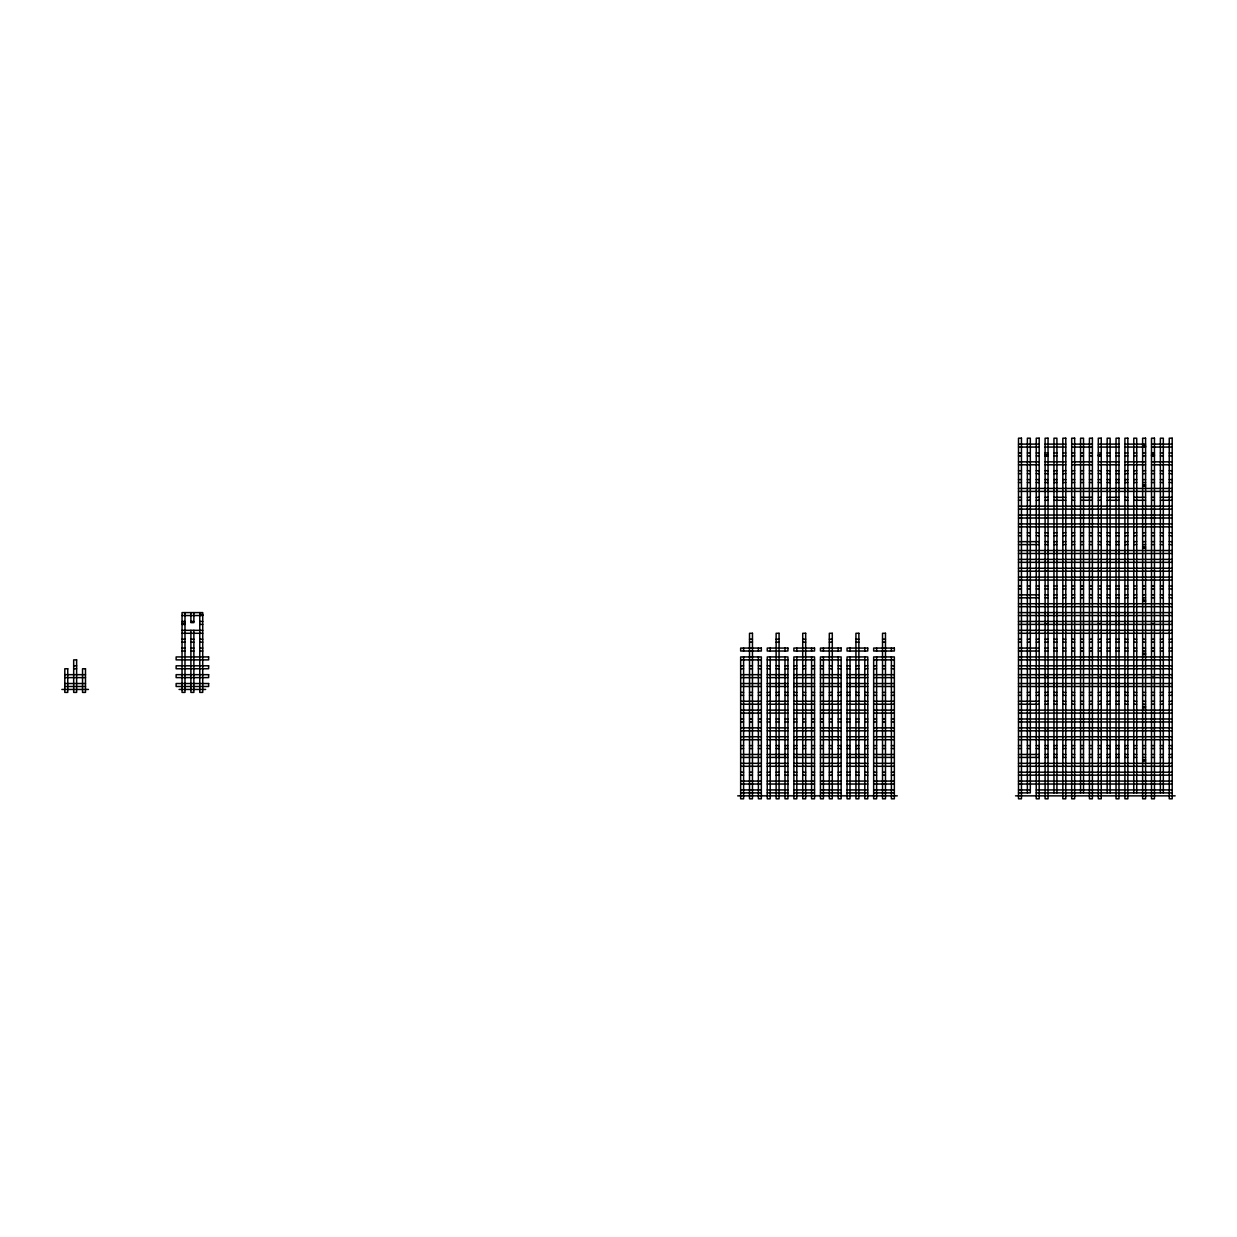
<?xml version="1.0" encoding="UTF-8"?>
<svg xmlns="http://www.w3.org/2000/svg" width="1237" height="1237" viewBox="0 0 1237 1237"><rect width="100%" height="100%" fill="white"/><g stroke="black" fill="none" stroke-linecap="round" stroke-linejoin="round"><path stroke-width="1.5" d="M1018.499 444.114L1039.188 444.114M1045.095 444.114L1065.784 444.114M1071.69 444.114L1092.395 444.114M1098.301 444.114L1118.99 444.114M1124.897 444.114L1145.586 444.114M1151.508 444.114L1172.197 444.114M1142.632 445.877L1145.586 445.877M1142.632 446.773L1145.586 446.773M1018.499 447.067L1039.188 447.067M1045.095 447.067L1065.784 447.067M1071.69 447.067L1092.395 447.067M1098.301 447.067L1118.99 447.067M1124.897 447.067L1145.586 447.067M1151.508 447.067L1172.197 447.067M1018.499 452.974L1021.453 452.974M1027.359 452.974L1030.313 452.974M1036.235 452.974L1039.188 452.974M1045.095 452.974L1048.048 452.974M1053.955 452.974L1056.924 452.974M1062.83 452.974L1065.784 452.974M1071.69 452.974L1074.659 452.974M1080.566 452.974L1083.519 452.974M1089.426 452.974L1092.395 452.974M1098.301 452.974L1101.255 452.974M1107.161 452.974L1110.13 452.974M1116.037 452.974L1118.99 452.974M1124.897 452.974L1127.85 452.974M1133.772 452.974L1136.726 452.974M1142.632 452.974L1145.586 452.974M1151.508 452.974L1154.461 452.974M1160.368 452.974L1163.321 452.974M1169.243 452.974L1172.197 452.974M1045.095 454.752L1048.048 454.752M1098.301 454.752L1101.255 454.752M1151.508 454.752L1154.461 454.752M1045.095 455.633L1048.048 455.633M1098.301 455.633L1101.255 455.633M1151.508 455.633L1154.461 455.633M1018.499 455.927L1021.453 455.927M1027.359 455.927L1030.313 455.927M1036.235 455.927L1039.188 455.927M1045.095 455.927L1048.048 455.927M1053.955 455.927L1056.924 455.927M1062.83 455.927L1065.784 455.927M1071.69 455.927L1074.659 455.927M1080.566 455.927L1083.519 455.927M1089.426 455.927L1092.395 455.927M1098.301 455.927L1101.255 455.927M1107.161 455.927L1110.13 455.927M1116.037 455.927L1118.99 455.927M1124.897 455.927L1127.85 455.927M1133.772 455.927L1136.726 455.927M1142.632 455.927L1145.586 455.927M1151.508 455.927L1154.461 455.927M1160.368 455.927L1163.321 455.927M1169.243 455.927L1172.197 455.927M1018.499 461.849L1039.188 461.849M1045.095 461.849L1065.784 461.849M1071.69 461.849L1092.395 461.849M1098.301 461.849L1118.99 461.849M1124.897 461.849L1145.586 461.849M1151.508 461.849L1172.197 461.849M1018.499 464.803L1039.188 464.803M1045.095 464.803L1065.784 464.803M1071.69 464.803L1092.395 464.803M1098.301 464.803L1118.99 464.803M1124.897 464.803L1145.586 464.803M1151.508 464.803L1172.197 464.803M1018.499 470.709L1021.453 470.709M1027.359 470.709L1030.313 470.709M1036.235 470.709L1039.188 470.709M1045.095 470.709L1048.048 470.709M1053.955 470.709L1056.924 470.709M1062.83 470.709L1065.784 470.709M1071.69 470.709L1074.659 470.709M1080.566 470.709L1083.519 470.709M1089.426 470.709L1092.395 470.709M1098.301 470.709L1101.255 470.709M1107.161 470.709L1110.13 470.709M1116.037 470.709L1118.99 470.709M1124.897 470.709L1127.85 470.709M1133.772 470.709L1136.726 470.709M1142.632 470.709L1145.586 470.709M1151.508 470.709L1154.461 470.709M1160.368 470.709L1163.321 470.709M1169.243 470.709L1172.197 470.709M1018.499 473.663L1021.453 473.663M1027.359 473.663L1030.313 473.663M1036.235 473.663L1039.188 473.663M1045.095 473.663L1048.048 473.663M1053.955 473.663L1056.924 473.663M1062.83 473.663L1065.784 473.663M1071.69 473.663L1074.659 473.663M1080.566 473.663L1083.519 473.663M1089.426 473.663L1092.395 473.663M1098.301 473.663L1101.255 473.663M1107.161 473.663L1110.13 473.663M1116.037 473.663L1118.99 473.663M1124.897 473.663L1127.85 473.663M1133.772 473.663L1136.726 473.663M1142.632 473.663L1145.586 473.663M1151.508 473.663L1154.461 473.663M1160.368 473.663L1163.321 473.663M1169.243 473.663L1172.197 473.663M1018.499 479.585L1021.453 479.585M1027.359 479.585L1030.313 479.585M1036.235 479.585L1039.188 479.585M1045.095 479.585L1048.048 479.585M1053.955 479.585L1056.924 479.585M1062.83 479.585L1065.784 479.585M1071.69 479.585L1074.659 479.585M1080.566 479.585L1083.519 479.585M1089.426 479.585L1092.395 479.585M1098.301 479.585L1101.255 479.585M1107.161 479.585L1110.13 479.585M1116.037 479.585L1118.99 479.585M1124.897 479.585L1127.85 479.585M1133.772 479.585L1136.726 479.585M1142.632 479.585L1145.586 479.585M1151.508 479.585L1154.461 479.585M1160.368 479.585L1163.321 479.585M1169.243 479.585L1172.197 479.585M1018.499 482.538L1021.453 482.538M1027.359 482.538L1030.313 482.538M1036.235 482.538L1039.188 482.538M1045.095 482.538L1048.048 482.538M1053.955 482.538L1056.924 482.538M1062.83 482.538L1065.784 482.538M1071.69 482.538L1074.659 482.538M1080.566 482.538L1083.519 482.538M1089.426 482.538L1092.395 482.538M1098.301 482.538L1101.255 482.538M1107.161 482.538L1110.13 482.538M1116.037 482.538L1118.99 482.538M1124.897 482.538L1127.85 482.538M1133.772 482.538L1136.726 482.538M1142.632 482.538L1145.586 482.538M1151.508 482.538L1154.461 482.538M1160.368 482.538L1163.321 482.538M1169.243 482.538L1172.197 482.538M1142.632 484.904L1145.586 484.904M1142.632 486.079L1145.586 486.079M1018.499 488.445L1172.197 488.445M1018.499 491.398L1172.197 491.398M1018.499 497.305L1021.453 497.305M1027.359 497.305L1030.313 497.305M1036.235 497.305L1039.188 497.305M1045.095 497.305L1048.048 497.305M1053.955 497.305L1065.784 497.305M1071.69 497.305L1074.659 497.305M1080.566 497.305L1092.395 497.305M1098.301 497.305L1101.255 497.305M1107.161 497.305L1118.99 497.305M1124.897 497.305L1127.85 497.305M1133.772 497.305L1145.586 497.305M1151.508 497.305L1154.461 497.305M1160.368 497.305L1172.197 497.305M1018.499 500.274L1021.453 500.274M1027.359 500.274L1030.313 500.274M1036.235 500.274L1039.188 500.274M1045.095 500.274L1048.048 500.274M1053.955 500.274L1065.784 500.274M1071.69 500.274L1074.659 500.274M1080.566 500.274L1092.395 500.274M1098.301 500.274L1101.255 500.274M1107.161 500.274L1118.99 500.274M1124.897 500.274L1127.85 500.274M1133.772 500.274L1145.586 500.274M1151.508 500.274L1154.461 500.274M1160.368 500.274L1172.197 500.274M1018.499 506.18L1172.197 506.18M1018.499 509.134L1172.197 509.134M1018.499 515.04L1172.197 515.04M1045.095 517.7L1048.048 517.7M1098.301 517.7L1101.255 517.7M1151.508 517.7L1154.461 517.7M1018.499 518.009L1172.197 518.009M1018.499 523.916L1172.197 523.916M1018.499 526.869L1172.197 526.869M1018.499 532.776L1021.453 532.776M1027.359 532.776L1030.313 532.776M1036.235 532.776L1039.188 532.776M1045.095 532.776L1048.048 532.776M1053.955 532.776L1056.924 532.776M1062.83 532.776L1065.784 532.776M1071.69 532.776L1074.659 532.776M1080.566 532.776L1083.519 532.776M1089.426 532.776L1092.395 532.776M1098.301 532.776L1101.255 532.776M1107.161 532.776L1110.13 532.776M1116.037 532.776L1118.99 532.776M1124.897 532.776L1127.85 532.776M1133.772 532.776L1136.726 532.776M1142.632 532.776L1145.586 532.776M1151.508 532.776L1154.461 532.776M1160.368 532.776L1163.321 532.776M1169.243 532.776L1172.197 532.776M1018.499 535.745L1021.453 535.745M1027.359 535.745L1030.313 535.745M1036.235 535.745L1039.188 535.745M1045.095 535.745L1048.048 535.745M1053.955 535.745L1056.924 535.745M1062.83 535.745L1065.784 535.745M1071.69 535.745L1074.659 535.745M1080.566 535.745L1083.519 535.745M1089.426 535.745L1092.395 535.745M1098.301 535.745L1101.255 535.745M1107.161 535.745L1110.13 535.745M1116.037 535.745L1118.99 535.745M1124.897 535.745L1127.85 535.745M1133.772 535.745L1136.726 535.745M1142.632 535.745L1145.586 535.745M1151.508 535.745L1154.461 535.745M1160.368 535.745L1163.321 535.745M1169.243 535.745L1172.197 535.745M1018.499 541.651L1039.188 541.651M1045.095 541.651L1048.048 541.651M1053.955 541.651L1056.924 541.651M1062.83 541.651L1065.784 541.651M1071.69 541.651L1074.659 541.651M1080.566 541.651L1083.519 541.651M1089.426 541.651L1092.395 541.651M1098.301 541.651L1101.255 541.651M1107.161 541.651L1110.13 541.651M1116.037 541.651L1118.99 541.651M1124.897 541.651L1127.85 541.651M1133.772 541.651L1136.726 541.651M1142.632 541.651L1145.586 541.651M1151.508 541.651L1154.461 541.651M1160.368 541.651L1163.321 541.651M1169.243 541.651L1172.197 541.651M1018.499 544.605L1039.188 544.605M1045.095 544.605L1048.048 544.605M1053.955 544.605L1056.924 544.605M1062.83 544.605L1065.784 544.605M1071.69 544.605L1074.659 544.605M1080.566 544.605L1083.519 544.605M1089.426 544.605L1092.395 544.605M1098.301 544.605L1101.255 544.605M1107.161 544.605L1110.13 544.605M1116.037 544.605L1118.99 544.605M1124.897 544.605L1127.85 544.605M1133.772 544.605L1136.726 544.605M1142.632 544.605L1145.586 544.605M1151.508 544.605L1154.461 544.605M1160.368 544.605L1163.321 544.605M1169.243 544.605L1172.197 544.605M1142.632 546.97L1145.586 546.97M1142.632 548.146L1145.586 548.146M1018.499 550.511L1172.197 550.511M1018.499 553.48L1172.197 553.48M1018.499 559.387L1172.197 559.387M1018.499 562.34L1172.197 562.34M1018.499 568.247L1172.197 568.247M1045.095 570.906L1048.048 570.906M1098.301 570.906L1101.255 570.906M1151.508 570.906L1154.461 570.906M1018.499 571.2L1172.197 571.2M1018.499 577.122L1172.197 577.122M1018.499 580.076L1172.197 580.076M1018.499 585.982L1021.453 585.982M1027.359 585.982L1030.313 585.982M1036.235 585.982L1039.188 585.982M1045.095 585.982L1048.048 585.982M1053.955 585.982L1056.924 585.982M1062.83 585.982L1065.784 585.982M1071.69 585.982L1074.659 585.982M1080.566 585.982L1083.519 585.982M1089.426 585.982L1092.395 585.982M1098.301 585.982L1101.255 585.982M1107.161 585.982L1110.13 585.982M1116.037 585.982L1118.99 585.982M1124.897 585.982L1127.85 585.982M1133.772 585.982L1136.726 585.982M1142.632 585.982L1145.586 585.982M1151.508 585.982L1154.461 585.982M1160.368 585.982L1163.321 585.982M1169.243 585.982L1172.197 585.982M1018.499 588.936L1021.453 588.936M1027.359 588.936L1030.313 588.936M1036.235 588.936L1039.188 588.936M1045.095 588.936L1048.048 588.936M1053.955 588.936L1056.924 588.936M1062.83 588.936L1065.784 588.936M1071.69 588.936L1074.659 588.936M1080.566 588.936L1083.519 588.936M1089.426 588.936L1092.395 588.936M1098.301 588.936L1101.255 588.936M1107.161 588.936L1110.13 588.936M1116.037 588.936L1118.99 588.936M1124.897 588.936L1127.85 588.936M1133.772 588.936L1136.726 588.936M1142.632 588.936L1145.586 588.936M1151.508 588.936L1154.461 588.936M1160.368 588.936L1163.321 588.936M1169.243 588.936L1172.197 588.936M1018.499 594.858L1039.188 594.858M1045.095 594.858L1048.048 594.858M1053.955 594.858L1056.924 594.858M1062.83 594.858L1065.784 594.858M1071.69 594.858L1074.659 594.858M1080.566 594.858L1083.519 594.858M1089.426 594.858L1092.395 594.858M1098.301 594.858L1101.255 594.858M1107.161 594.858L1110.13 594.858M1116.037 594.858L1118.99 594.858M1124.897 594.858L1127.85 594.858M1133.772 594.858L1136.726 594.858M1142.632 594.858L1145.586 594.858M1151.508 594.858L1154.461 594.858M1160.368 594.858L1163.321 594.858M1169.243 594.858L1172.197 594.858M1018.499 597.811L1039.188 597.811M1045.095 597.811L1048.048 597.811M1053.955 597.811L1056.924 597.811M1062.83 597.811L1065.784 597.811M1071.69 597.811L1074.659 597.811M1080.566 597.811L1083.519 597.811M1089.426 597.811L1092.395 597.811M1098.301 597.811L1101.255 597.811M1107.161 597.811L1110.13 597.811M1116.037 597.811L1118.99 597.811M1124.897 597.811L1127.85 597.811M1133.772 597.811L1136.726 597.811M1142.632 597.811L1145.586 597.811M1151.508 597.811L1154.461 597.811M1160.368 597.811L1163.321 597.811M1169.243 597.811L1172.197 597.811M1142.632 600.177L1145.586 600.177M1142.632 601.352L1145.586 601.352M1018.499 603.718L1172.197 603.718M1018.499 606.671L1172.197 606.671M1018.499 612.593L1172.197 612.593M199.775 614.356L202.729 614.356M199.775 615.253L202.729 615.253M182.04 615.547L202.729 615.547M1018.499 615.547L1172.197 615.547M182.04 621.453L184.993 621.453M190.9 621.453L193.869 621.453M199.775 621.453L202.729 621.453M1018.499 621.453L1172.197 621.453M190.9 621.747L193.869 621.747M182.04 623.232L184.993 623.232M1045.095 624.113L1048.048 624.113M1098.301 624.113L1101.255 624.113M1151.508 624.113L1154.461 624.113M182.04 624.407L184.993 624.407M199.775 624.407L202.729 624.407M1018.499 624.407L1172.197 624.407M182.04 630.329L202.729 630.329M1018.499 630.329L1172.197 630.329M182.04 633.282L202.729 633.282M1018.499 633.282L1172.197 633.282M182.04 639.189L184.993 639.189M190.9 639.189L193.869 639.189M199.775 639.189L202.729 639.189M749.514 639.189L752.467 639.189M776.125 639.189L779.078 639.189M802.72 639.189L805.674 639.189M829.316 639.189L832.285 639.189M855.927 639.189L858.88 639.189M882.522 639.189L885.476 639.189M1018.499 639.189L1021.453 639.189M1027.359 639.189L1030.313 639.189M1036.235 639.189L1039.188 639.189M1045.095 639.189L1048.048 639.189M1053.955 639.189L1056.924 639.189M1062.83 639.189L1065.784 639.189M1071.69 639.189L1074.659 639.189M1080.566 639.189L1083.519 639.189M1089.426 639.189L1092.395 639.189M1098.301 639.189L1101.255 639.189M1107.161 639.189L1110.13 639.189M1116.037 639.189L1118.99 639.189M1124.897 639.189L1127.85 639.189M1133.772 639.189L1136.726 639.189M1142.632 639.189L1145.586 639.189M1151.508 639.189L1154.461 639.189M1160.368 639.189L1163.321 639.189M1169.243 639.189L1172.197 639.189M182.04 642.142L184.993 642.142M190.9 642.142L193.869 642.142M199.775 642.142L202.729 642.142M749.514 642.142L752.467 642.142M776.125 642.142L779.078 642.142M802.72 642.142L805.674 642.142M829.316 642.142L832.285 642.142M855.927 642.142L858.88 642.142M882.522 642.142L885.476 642.142M1018.499 642.142L1021.453 642.142M1027.359 642.142L1030.313 642.142M1036.235 642.142L1039.188 642.142M1045.095 642.142L1048.048 642.142M1053.955 642.142L1056.924 642.142M1062.83 642.142L1065.784 642.142M1071.69 642.142L1074.659 642.142M1080.566 642.142L1083.519 642.142M1089.426 642.142L1092.395 642.142M1098.301 642.142L1101.255 642.142M1107.161 642.142L1110.13 642.142M1116.037 642.142L1118.99 642.142M1124.897 642.142L1127.85 642.142M1133.772 642.142L1136.726 642.142M1142.632 642.142L1145.586 642.142M1151.508 642.142L1154.461 642.142M1160.368 642.142L1163.321 642.142M1169.243 642.142L1172.197 642.142M182.04 648.064L184.993 648.064M190.9 648.064L193.869 648.064M199.775 648.064L202.729 648.064M1018.499 648.064L1039.188 648.064M1045.095 648.064L1048.048 648.064M1053.955 648.064L1056.924 648.064M1062.83 648.064L1065.784 648.064M1071.69 648.064L1074.659 648.064M1080.566 648.064L1083.519 648.064M1089.426 648.064L1092.395 648.064M1098.301 648.064L1101.255 648.064M1107.161 648.064L1110.13 648.064M1116.037 648.064L1118.99 648.064M1124.897 648.064L1127.85 648.064M1133.772 648.064L1136.726 648.064M1142.632 648.064L1145.586 648.064M1151.508 648.064L1154.461 648.064M1160.368 648.064L1163.321 648.064M1169.243 648.064L1172.197 648.064M182.04 651.018L184.993 651.018M190.9 651.018L193.869 651.018M199.775 651.018L202.729 651.018M1018.499 651.018L1039.188 651.018M1045.095 651.018L1048.048 651.018M1053.955 651.018L1056.924 651.018M1062.83 651.018L1065.784 651.018M1071.69 651.018L1074.659 651.018M1080.566 651.018L1083.519 651.018M1089.426 651.018L1092.395 651.018M1098.301 651.018L1101.255 651.018M1107.161 651.018L1110.13 651.018M1116.037 651.018L1118.99 651.018M1124.897 651.018L1127.85 651.018M1133.772 651.018L1136.726 651.018M1142.632 651.018L1145.586 651.018M1151.508 651.018L1154.461 651.018M1160.368 651.018L1163.321 651.018M1169.243 651.018L1172.197 651.018M1142.632 653.383L1145.586 653.383M1142.632 654.559L1145.586 654.559M1018.499 656.924L1172.197 656.924M740.654 659.878L761.343 659.878M767.249 659.878L787.938 659.878M793.86 659.878L814.549 659.878M820.456 659.878L841.145 659.878M847.051 659.878L867.755 659.878M873.662 659.878L894.351 659.878M1018.499 659.878L1172.197 659.878M73.679 665.8L76.632 665.8M740.654 665.8L743.607 665.8M749.514 665.8L752.467 665.8M758.389 665.8L761.343 665.8M767.249 665.8L770.203 665.8M776.125 665.8L779.078 665.8M784.985 665.8L787.938 665.8M793.86 665.8L796.814 665.8M802.72 665.8L805.674 665.8M811.58 665.8L814.549 665.8M820.456 665.8L823.409 665.8M829.316 665.8L832.285 665.8M838.191 665.8L841.145 665.8M847.051 665.8L850.02 665.8M855.927 665.8L858.88 665.8M864.787 665.8L867.755 665.8M873.662 665.8L876.616 665.8M882.522 665.8L885.476 665.8M891.398 665.8L894.351 665.8M1018.499 665.8L1172.197 665.8M73.679 668.753L76.632 668.753M740.654 668.753L743.607 668.753M749.514 668.753L752.467 668.753M758.389 668.753L761.343 668.753M767.249 668.753L770.203 668.753M776.125 668.753L779.078 668.753M784.985 668.753L787.938 668.753M793.86 668.753L796.814 668.753M802.72 668.753L805.674 668.753M811.58 668.753L814.549 668.753M820.456 668.753L823.409 668.753M829.316 668.753L832.285 668.753M838.191 668.753L841.145 668.753M847.051 668.753L850.02 668.753M855.927 668.753L858.88 668.753M864.787 668.753L867.755 668.753M873.662 668.753L876.616 668.753M882.522 668.753L885.476 668.753M891.398 668.753L894.351 668.753M1018.499 668.753L1172.197 668.753M64.803 674.66L85.492 674.66M740.654 674.66L761.343 674.66M767.249 674.66L787.938 674.66M793.86 674.66L814.549 674.66M820.456 674.66L841.145 674.66M847.051 674.66L867.755 674.66M873.662 674.66L894.351 674.66M1018.499 674.66L1172.197 674.66M1045.095 677.319L1048.048 677.319M1098.301 677.319L1101.255 677.319M1151.508 677.319L1154.461 677.319M64.803 677.613L85.492 677.613M740.654 677.613L761.343 677.613M767.249 677.613L787.938 677.613M793.86 677.613L814.549 677.613M820.456 677.613L841.145 677.613M847.051 677.613L867.755 677.613M873.662 677.613L894.351 677.613M1018.499 677.613L1172.197 677.613M64.803 683.52L85.492 683.52M740.654 683.52L761.343 683.52M767.249 683.52L787.938 683.52M793.86 683.52L814.549 683.52M820.456 683.52L841.145 683.52M847.051 683.52L867.755 683.52M873.662 683.52L894.351 683.52M1018.499 683.52L1172.197 683.52M64.803 686.489L85.492 686.489M740.654 686.489L761.343 686.489M767.249 686.489L787.938 686.489M793.86 686.489L814.549 686.489M820.456 686.489L841.145 686.489M847.051 686.489L867.755 686.489M873.662 686.489L894.351 686.489M1018.499 686.489L1172.197 686.489M61.85 689.442L88.445 689.442M179.056 689.442L205.667 689.442M740.654 692.395L743.607 692.395M749.514 692.395L752.467 692.395M758.389 692.395L761.343 692.395M767.249 692.395L770.203 692.395M776.125 692.395L779.078 692.395M784.985 692.395L787.938 692.395M793.86 692.395L796.814 692.395M802.72 692.395L805.674 692.395M811.58 692.395L814.549 692.395M820.456 692.395L823.409 692.395M829.316 692.395L832.285 692.395M838.191 692.395L841.145 692.395M847.051 692.395L850.02 692.395M855.927 692.395L858.88 692.395M864.787 692.395L867.755 692.395M873.662 692.395L876.616 692.395M882.522 692.395L885.476 692.395M891.398 692.395L894.351 692.395M1018.499 692.395L1021.453 692.395M1027.359 692.395L1030.313 692.395M1036.235 692.395L1039.188 692.395M1045.095 692.395L1048.048 692.395M1053.955 692.395L1056.924 692.395M1062.83 692.395L1065.784 692.395M1071.69 692.395L1074.659 692.395M1080.566 692.395L1083.519 692.395M1089.426 692.395L1092.395 692.395M1098.301 692.395L1101.255 692.395M1107.161 692.395L1110.13 692.395M1116.037 692.395L1118.99 692.395M1124.897 692.395L1127.85 692.395M1133.772 692.395L1136.726 692.395M1142.632 692.395L1145.586 692.395M1151.508 692.395L1154.461 692.395M1160.368 692.395L1163.321 692.395M1169.243 692.395L1172.197 692.395M740.654 695.349L743.607 695.349M749.514 695.349L752.467 695.349M758.389 695.349L761.343 695.349M767.249 695.349L770.203 695.349M776.125 695.349L779.078 695.349M784.985 695.349L787.938 695.349M793.86 695.349L796.814 695.349M802.72 695.349L805.674 695.349M811.58 695.349L814.549 695.349M820.456 695.349L823.409 695.349M829.316 695.349L832.285 695.349M838.191 695.349L841.145 695.349M847.051 695.349L850.02 695.349M855.927 695.349L858.88 695.349M864.787 695.349L867.755 695.349M873.662 695.349L876.616 695.349M882.522 695.349L885.476 695.349M891.398 695.349L894.351 695.349M1018.499 695.349L1021.453 695.349M1027.359 695.349L1030.313 695.349M1036.235 695.349L1039.188 695.349M1045.095 695.349L1048.048 695.349M1053.955 695.349L1056.924 695.349M1062.83 695.349L1065.784 695.349M1071.69 695.349L1074.659 695.349M1080.566 695.349L1083.519 695.349M1089.426 695.349L1092.395 695.349M1098.301 695.349L1101.255 695.349M1107.161 695.349L1110.13 695.349M1116.037 695.349L1118.99 695.349M1124.897 695.349L1127.85 695.349M1133.772 695.349L1136.726 695.349M1142.632 695.349L1145.586 695.349M1151.508 695.349L1154.461 695.349M1160.368 695.349L1163.321 695.349M1169.243 695.349L1172.197 695.349M740.654 701.255L761.343 701.255M767.249 701.255L787.938 701.255M793.86 701.255L814.549 701.255M820.456 701.255L841.145 701.255M847.051 701.255L867.755 701.255M873.662 701.255L894.351 701.255M1018.499 701.255L1039.188 701.255M1045.095 701.255L1048.048 701.255M1053.955 701.255L1056.924 701.255M1062.83 701.255L1065.784 701.255M1071.69 701.255L1074.659 701.255M1080.566 701.255L1083.519 701.255M1089.426 701.255L1092.395 701.255M1098.301 701.255L1101.255 701.255M1107.161 701.255L1110.13 701.255M1116.037 701.255L1118.99 701.255M1124.897 701.255L1127.85 701.255M1133.772 701.255L1136.726 701.255M1142.632 701.255L1145.586 701.255M1151.508 701.255L1154.461 701.255M1160.368 701.255L1163.321 701.255M1169.243 701.255L1172.197 701.255M740.654 704.224L761.343 704.224M767.249 704.224L787.938 704.224M793.86 704.224L814.549 704.224M820.456 704.224L841.145 704.224M847.051 704.224L867.755 704.224M873.662 704.224L894.351 704.224M1018.499 704.224L1039.188 704.224M1045.095 704.224L1048.048 704.224M1053.955 704.224L1056.924 704.224M1062.83 704.224L1065.784 704.224M1071.69 704.224L1074.659 704.224M1080.566 704.224L1083.519 704.224M1089.426 704.224L1092.395 704.224M1098.301 704.224L1101.255 704.224M1107.161 704.224L1110.13 704.224M1116.037 704.224L1118.99 704.224M1124.897 704.224L1127.85 704.224M1133.772 704.224L1136.726 704.224M1142.632 704.224L1145.586 704.224M1151.508 704.224L1154.461 704.224M1160.368 704.224L1163.321 704.224M1169.243 704.224L1172.197 704.224M1142.632 706.59L1145.586 706.59M1142.632 707.765L1145.586 707.765M740.654 710.131L761.343 710.131M767.249 710.131L787.938 710.131M793.86 710.131L814.549 710.131M820.456 710.131L841.145 710.131M847.051 710.131L867.755 710.131M873.662 710.131L894.351 710.131M1018.499 710.131L1172.197 710.131M740.654 713.084L761.343 713.084M767.249 713.084L787.938 713.084M793.86 713.084L814.549 713.084M820.456 713.084L841.145 713.084M847.051 713.084L867.755 713.084M873.662 713.084L894.351 713.084M1018.499 713.084L1172.197 713.084M740.654 718.991L743.607 718.991M749.514 718.991L752.467 718.991M758.389 718.991L761.343 718.991M767.249 718.991L770.203 718.991M776.125 718.991L779.078 718.991M784.985 718.991L787.938 718.991M793.86 718.991L796.814 718.991M802.72 718.991L805.674 718.991M811.58 718.991L814.549 718.991M820.456 718.991L823.409 718.991M829.316 718.991L832.285 718.991M838.191 718.991L841.145 718.991M847.051 718.991L850.02 718.991M855.927 718.991L858.88 718.991M864.787 718.991L867.755 718.991M873.662 718.991L876.616 718.991M882.522 718.991L885.476 718.991M891.398 718.991L894.351 718.991M1018.499 718.991L1172.197 718.991M740.654 721.96L743.607 721.96M749.514 721.96L752.467 721.96M758.389 721.96L761.343 721.96M767.249 721.96L770.203 721.96M776.125 721.96L779.078 721.96M784.985 721.96L787.938 721.96M793.86 721.96L796.814 721.96M802.72 721.96L805.674 721.96M811.58 721.96L814.549 721.96M820.456 721.96L823.409 721.96M829.316 721.96L832.285 721.96M838.191 721.96L841.145 721.96M847.051 721.96L850.02 721.96M855.927 721.96L858.88 721.96M864.787 721.96L867.755 721.96M873.662 721.96L876.616 721.96M882.522 721.96L885.476 721.96M891.398 721.96L894.351 721.96M1018.499 721.96L1172.197 721.96M740.654 727.866L761.343 727.866M767.249 727.866L787.938 727.866M793.86 727.866L814.549 727.866M820.456 727.866L841.145 727.866M847.051 727.866L867.755 727.866M873.662 727.866L894.351 727.866M1018.499 727.866L1172.197 727.866M1045.095 730.526L1048.048 730.526M1098.301 730.526L1101.255 730.526M1151.508 730.526L1154.461 730.526M740.654 730.82L761.343 730.82M767.249 730.82L787.938 730.82M793.86 730.82L814.549 730.82M820.456 730.82L841.145 730.82M847.051 730.82L867.755 730.82M873.662 730.82L894.351 730.82M1018.499 730.82L1172.197 730.82M740.654 736.726L761.343 736.726M767.249 736.726L787.938 736.726M793.86 736.726L814.549 736.726M820.456 736.726L841.145 736.726M847.051 736.726L867.755 736.726M873.662 736.726L894.351 736.726M1018.499 736.726L1172.197 736.726M740.654 739.695L761.343 739.695M767.249 739.695L787.938 739.695M793.86 739.695L814.549 739.695M820.456 739.695L841.145 739.695M847.051 739.695L867.755 739.695M873.662 739.695L894.351 739.695M1018.499 739.695L1172.197 739.695M740.654 745.602L743.607 745.602M749.514 745.602L752.467 745.602M758.389 745.602L761.343 745.602M767.249 745.602L770.203 745.602M776.125 745.602L779.078 745.602M784.985 745.602L787.938 745.602M793.86 745.602L796.814 745.602M802.72 745.602L805.674 745.602M811.58 745.602L814.549 745.602M820.456 745.602L823.409 745.602M829.316 745.602L832.285 745.602M838.191 745.602L841.145 745.602M847.051 745.602L850.02 745.602M855.927 745.602L858.88 745.602M864.787 745.602L867.755 745.602M873.662 745.602L876.616 745.602M882.522 745.602L885.476 745.602M891.398 745.602L894.351 745.602M1018.499 745.602L1021.453 745.602M1027.359 745.602L1030.313 745.602M1036.235 745.602L1039.188 745.602M1045.095 745.602L1048.048 745.602M1053.955 745.602L1056.924 745.602M1062.83 745.602L1065.784 745.602M1071.69 745.602L1074.659 745.602M1080.566 745.602L1083.519 745.602M1089.426 745.602L1092.395 745.602M1098.301 745.602L1101.255 745.602M1107.161 745.602L1110.13 745.602M1116.037 745.602L1118.99 745.602M1124.897 745.602L1127.85 745.602M1133.772 745.602L1136.726 745.602M1142.632 745.602L1145.586 745.602M1151.508 745.602L1154.461 745.602M1160.368 745.602L1163.321 745.602M1169.243 745.602L1172.197 745.602M740.654 748.555L743.607 748.555M749.514 748.555L752.467 748.555M758.389 748.555L761.343 748.555M767.249 748.555L770.203 748.555M776.125 748.555L779.078 748.555M784.985 748.555L787.938 748.555M793.86 748.555L796.814 748.555M802.72 748.555L805.674 748.555M811.58 748.555L814.549 748.555M820.456 748.555L823.409 748.555M829.316 748.555L832.285 748.555M838.191 748.555L841.145 748.555M847.051 748.555L850.02 748.555M855.927 748.555L858.88 748.555M864.787 748.555L867.755 748.555M873.662 748.555L876.616 748.555M882.522 748.555L885.476 748.555M891.398 748.555L894.351 748.555M1018.499 748.555L1021.453 748.555M1027.359 748.555L1030.313 748.555M1036.235 748.555L1039.188 748.555M1045.095 748.555L1048.048 748.555M1053.955 748.555L1056.924 748.555M1062.83 748.555L1065.784 748.555M1071.69 748.555L1074.659 748.555M1080.566 748.555L1083.519 748.555M1089.426 748.555L1092.395 748.555M1098.301 748.555L1101.255 748.555M1107.161 748.555L1110.13 748.555M1116.037 748.555L1118.99 748.555M1124.897 748.555L1127.85 748.555M1133.772 748.555L1136.726 748.555M1142.632 748.555L1145.586 748.555M1151.508 748.555L1154.461 748.555M1160.368 748.555L1163.321 748.555M1169.243 748.555L1172.197 748.555M740.654 754.462L761.343 754.462M767.249 754.462L787.938 754.462M793.86 754.462L814.549 754.462M820.456 754.462L841.145 754.462M847.051 754.462L867.755 754.462M873.662 754.462L894.351 754.462M1018.499 754.462L1039.188 754.462M1045.095 754.462L1048.048 754.462M1053.955 754.462L1056.924 754.462M1062.83 754.462L1065.784 754.462M1071.69 754.462L1074.659 754.462M1080.566 754.462L1083.519 754.462M1089.426 754.462L1092.395 754.462M1098.301 754.462L1101.255 754.462M1107.161 754.462L1110.13 754.462M1116.037 754.462L1118.99 754.462M1124.897 754.462L1127.85 754.462M1133.772 754.462L1136.726 754.462M1142.632 754.462L1145.586 754.462M1151.508 754.462L1154.461 754.462M1160.368 754.462L1163.321 754.462M1169.243 754.462L1172.197 754.462M740.654 757.415L761.343 757.415M767.249 757.415L787.938 757.415M793.86 757.415L814.549 757.415M820.456 757.415L841.145 757.415M847.051 757.415L867.755 757.415M873.662 757.415L894.351 757.415M1018.499 757.415L1039.188 757.415M1045.095 757.415L1048.048 757.415M1053.955 757.415L1056.924 757.415M1062.83 757.415L1065.784 757.415M1071.69 757.415L1074.659 757.415M1080.566 757.415L1083.519 757.415M1089.426 757.415L1092.395 757.415M1098.301 757.415L1101.255 757.415M1107.161 757.415L1110.13 757.415M1116.037 757.415L1118.99 757.415M1124.897 757.415L1127.85 757.415M1133.772 757.415L1136.726 757.415M1142.632 757.415L1145.586 757.415M1151.508 757.415L1154.461 757.415M1160.368 757.415L1163.321 757.415M1169.243 757.415L1172.197 757.415M1142.632 759.781L1145.586 759.781M1142.632 760.971L1145.586 760.971M740.654 763.337L761.343 763.337M767.249 763.337L787.938 763.337M793.86 763.337L814.549 763.337M820.456 763.337L841.145 763.337M847.051 763.337L867.755 763.337M873.662 763.337L894.351 763.337M1018.499 763.337L1172.197 763.337M740.654 766.291L761.343 766.291M767.249 766.291L787.938 766.291M793.86 766.291L814.549 766.291M820.456 766.291L841.145 766.291M847.051 766.291L867.755 766.291M873.662 766.291L894.351 766.291M1018.499 766.291L1172.197 766.291M740.654 772.197L743.607 772.197M749.514 772.197L752.467 772.197M758.389 772.197L761.343 772.197M767.249 772.197L770.203 772.197M776.125 772.197L779.078 772.197M784.985 772.197L787.938 772.197M793.86 772.197L796.814 772.197M802.72 772.197L805.674 772.197M811.58 772.197L814.549 772.197M820.456 772.197L823.409 772.197M829.316 772.197L832.285 772.197M838.191 772.197L841.145 772.197M847.051 772.197L850.02 772.197M855.927 772.197L858.88 772.197M864.787 772.197L867.755 772.197M873.662 772.197L876.616 772.197M882.522 772.197L885.476 772.197M891.398 772.197L894.351 772.197M1018.499 772.197L1172.197 772.197M740.654 775.151L743.607 775.151M749.514 775.151L752.467 775.151M758.389 775.151L761.343 775.151M767.249 775.151L770.203 775.151M776.125 775.151L779.078 775.151M784.985 775.151L787.938 775.151M793.86 775.151L796.814 775.151M802.72 775.151L805.674 775.151M811.58 775.151L814.549 775.151M820.456 775.151L823.409 775.151M829.316 775.151L832.285 775.151M838.191 775.151L841.145 775.151M847.051 775.151L850.02 775.151M855.927 775.151L858.88 775.151M864.787 775.151L867.755 775.151M873.662 775.151L876.616 775.151M882.522 775.151L885.476 775.151M891.398 775.151L894.351 775.151M1018.499 775.151L1172.197 775.151M740.654 781.073L761.343 781.073M767.249 781.073L787.938 781.073M793.86 781.073L814.549 781.073M820.456 781.073L841.145 781.073M847.051 781.073L867.755 781.073M873.662 781.073L894.351 781.073M1018.499 781.073L1172.197 781.073M740.654 784.026L761.343 784.026M767.249 784.026L787.938 784.026M793.86 784.026L814.549 784.026M820.456 784.026L841.145 784.026M847.051 784.026L867.755 784.026M873.662 784.026L894.351 784.026M1018.499 784.026L1172.197 784.026M740.654 789.933L761.343 789.933M767.249 789.933L787.938 789.933M793.86 789.933L814.549 789.933M820.456 789.933L841.145 789.933M847.051 789.933L867.755 789.933M873.662 789.933L894.351 789.933M1018.499 789.933L1030.313 789.933M1036.235 789.933L1172.197 789.933M740.654 792.886L761.343 792.886M767.249 792.886L787.938 792.886M793.86 792.886L814.549 792.886M820.456 792.886L841.145 792.886M847.051 792.886L867.755 792.886M873.662 792.886L894.351 792.886M1018.499 792.886L1030.313 792.886L1030.313 438.192L1027.359 438.192L1027.359 792.886M1036.235 792.886L1172.197 792.886M737.7 795.855L897.304 795.855M1015.531 795.855L1175.15 795.855M1163.321 792.886L1163.321 438.192L1160.368 438.192L1160.368 792.886M1136.726 792.886L1136.726 438.192L1133.772 438.192L1133.772 792.886M1110.13 792.886L1110.13 438.192L1107.161 438.192L1107.161 792.886M1083.519 792.886L1083.519 438.192L1080.566 438.192L1080.566 792.886M1056.924 792.886L1056.924 438.192L1053.955 438.192L1053.955 792.886M891.398 648.064L891.398 651.018M891.398 656.924L891.398 798.808L894.351 798.808L894.351 656.924L873.662 656.924L873.662 798.808L876.616 798.808L876.616 656.924M876.616 648.064L876.616 651.018M864.787 648.064L864.787 651.018M864.787 656.924L864.787 798.808L867.755 798.808L867.755 656.924L847.051 656.924L847.051 798.808L850.02 798.808L850.02 656.924M850.02 648.064L850.02 651.018M838.191 648.064L838.191 651.018M838.191 656.924L838.191 798.808L841.145 798.808L841.145 656.924L820.456 656.924L820.456 798.808L823.409 798.808L823.409 656.924M823.409 648.064L823.409 651.018M811.58 648.064L811.58 651.018M811.58 656.924L811.58 798.808L814.549 798.808L814.549 656.924L793.86 656.924L793.86 798.808L796.814 798.808L796.814 656.924M796.814 648.064L796.814 651.018M784.985 648.064L784.985 651.018M784.985 656.924L784.985 798.808L787.938 798.808L787.938 656.924L767.249 656.924L767.249 798.808L770.203 798.808L770.203 656.924M770.203 648.064L770.203 651.018M758.389 648.064L758.389 651.018M758.389 656.924L758.389 798.808L761.343 798.808L761.343 656.924L740.654 656.924L740.654 798.808L743.607 798.808L743.607 656.924M743.607 648.064L743.607 651.018M199.775 612.593L199.775 692.395L202.729 692.395L202.729 612.593L182.04 612.593L182.04 692.395L184.993 692.395L184.993 612.593M193.869 612.593L193.869 622.644L190.9 622.644L190.9 612.593M193.869 630.329L193.869 692.395L190.9 692.395L190.9 630.329M1021.453 438.192L1018.499 438.192L1018.499 798.808L1021.453 798.808L1021.453 438.192M1039.188 438.192L1036.235 438.192L1036.235 798.808L1039.188 798.808L1039.188 438.192M1048.048 438.192L1045.095 438.192L1045.095 798.808L1048.048 798.808L1048.048 438.192M1065.784 438.192L1062.83 438.192L1062.83 798.808L1065.784 798.808L1065.784 438.192M1074.659 438.192L1071.69 438.192L1071.69 798.808L1074.659 798.808L1074.659 438.192M1092.395 438.192L1089.426 438.192L1089.426 798.808L1092.395 798.808L1092.395 438.192M1101.255 438.192L1098.301 438.192L1098.301 798.808L1101.255 798.808L1101.255 438.192M1118.99 438.192L1116.037 438.192L1116.037 798.808L1118.99 798.808L1118.99 438.192M1127.85 438.192L1124.897 438.192L1124.897 798.808L1127.85 798.808L1127.85 438.192M1145.586 438.192L1142.632 438.192L1142.632 798.808L1145.586 798.808L1145.586 438.192M1154.461 438.192L1151.508 438.192L1151.508 798.808L1154.461 798.808L1154.461 438.192M1172.197 438.192L1169.243 438.192L1169.243 798.808L1172.197 798.808L1172.197 438.192M752.467 633.282L749.514 633.282L749.514 798.808L752.467 798.808L752.467 633.282M779.078 633.282L776.125 633.282L776.125 798.808L779.078 798.808L779.078 633.282M805.674 633.282L802.72 633.282L802.72 798.808L805.674 798.808L805.674 633.282M832.285 633.282L829.316 633.282L829.316 798.808L832.285 798.808L832.285 633.282M858.88 633.282L855.927 633.282L855.927 798.808L858.88 798.808L858.88 633.282M885.476 633.282L882.522 633.282L882.522 798.808L885.476 798.808L885.476 633.282M761.343 648.064L740.654 648.064L740.654 651.018L761.343 651.018L761.343 648.064M787.938 648.064L767.249 648.064L767.249 651.018L787.938 651.018L787.938 648.064M814.549 648.064L793.86 648.064L793.86 651.018L814.549 651.018L814.549 648.064M841.145 648.064L820.456 648.064L820.456 651.018L841.145 651.018L841.145 648.064M867.755 648.064L847.051 648.064L847.051 651.018L867.755 651.018L867.755 648.064M894.351 648.064L873.662 648.064L873.662 651.018L894.351 651.018L894.351 648.064M208.636 656.924L176.133 656.924L176.133 659.878L208.636 659.878L208.636 656.924M76.632 659.878L73.679 659.878L73.679 692.395L76.632 692.395L76.632 659.878M208.636 665.8L176.133 665.8L176.133 668.753L208.636 668.753L208.636 665.8M67.757 668.753L64.803 668.753L64.803 692.395L67.757 692.395L67.757 668.753M85.492 668.753L82.539 668.753L82.539 692.395L85.492 692.395L85.492 668.753M208.636 674.66L176.133 674.66L176.133 677.613L208.636 677.613L208.636 674.66M208.636 683.52L176.133 683.52L176.133 686.489L208.636 686.489L208.636 683.52"/></g></svg>
